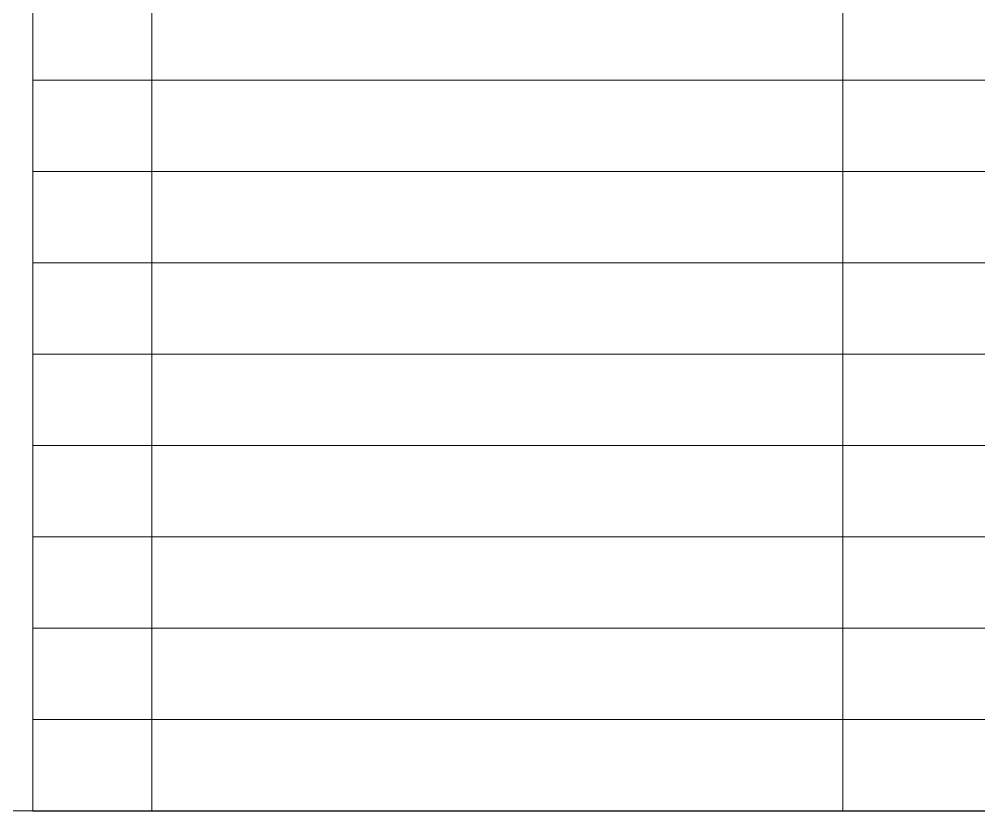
# Model space of a CAD drawing. Extents: x -124594 to 516503, y -3148 to 203159.
# Drawn here: x -102482 to -91975, y 148048 to 156717 of the extents above; entities that cross this region are included whole.
import ezdxf

# ---------------------------------------------------------------- set-up
doc = ezdxf.new("R2010")
doc.units = 0
doc.header["$LTSCALE"] = 1000
doc.header["$MEASUREMENT"] = 0
doc.layers.add('bianmulu_lp', color=7, linetype='Continuous')

msp = doc.modelspace()

# ---------------------------------------------------------------- linework, layer by layer
at = {"layer": 'bianmulu_lp', "color": 7}
msp.add_line((-102332, 148048), (-84806, 148048), dxfattribs=at)
at = {"layer": 'bianmulu_lp', "color": 7, "lineweight": 0}
for points in [[(-102332, 169348), (-102332, 148048)], [(-101029, 169348), (-101029, 148048)], [(-93464, 169348), (-93464, 148048)], [(-102332, 156048), (-84806, 156048)], [(-102332, 155048), (-84806, 155048)], [(-102332, 154048), (-84806, 154048)], [(-102332, 153048), (-84806, 153048)], [(-102332, 152048), (-84806, 152048)], [(-102332, 151048), (-84806, 151048)], [(-102332, 150048), (-84806, 150048)], [(-102332, 149048), (-84806, 149048)], [(-120159, 148048), (-84806, 148048)]]:
    msp.add_lwpolyline(points, dxfattribs=at)

doc.saveas('drawing.dxf')
